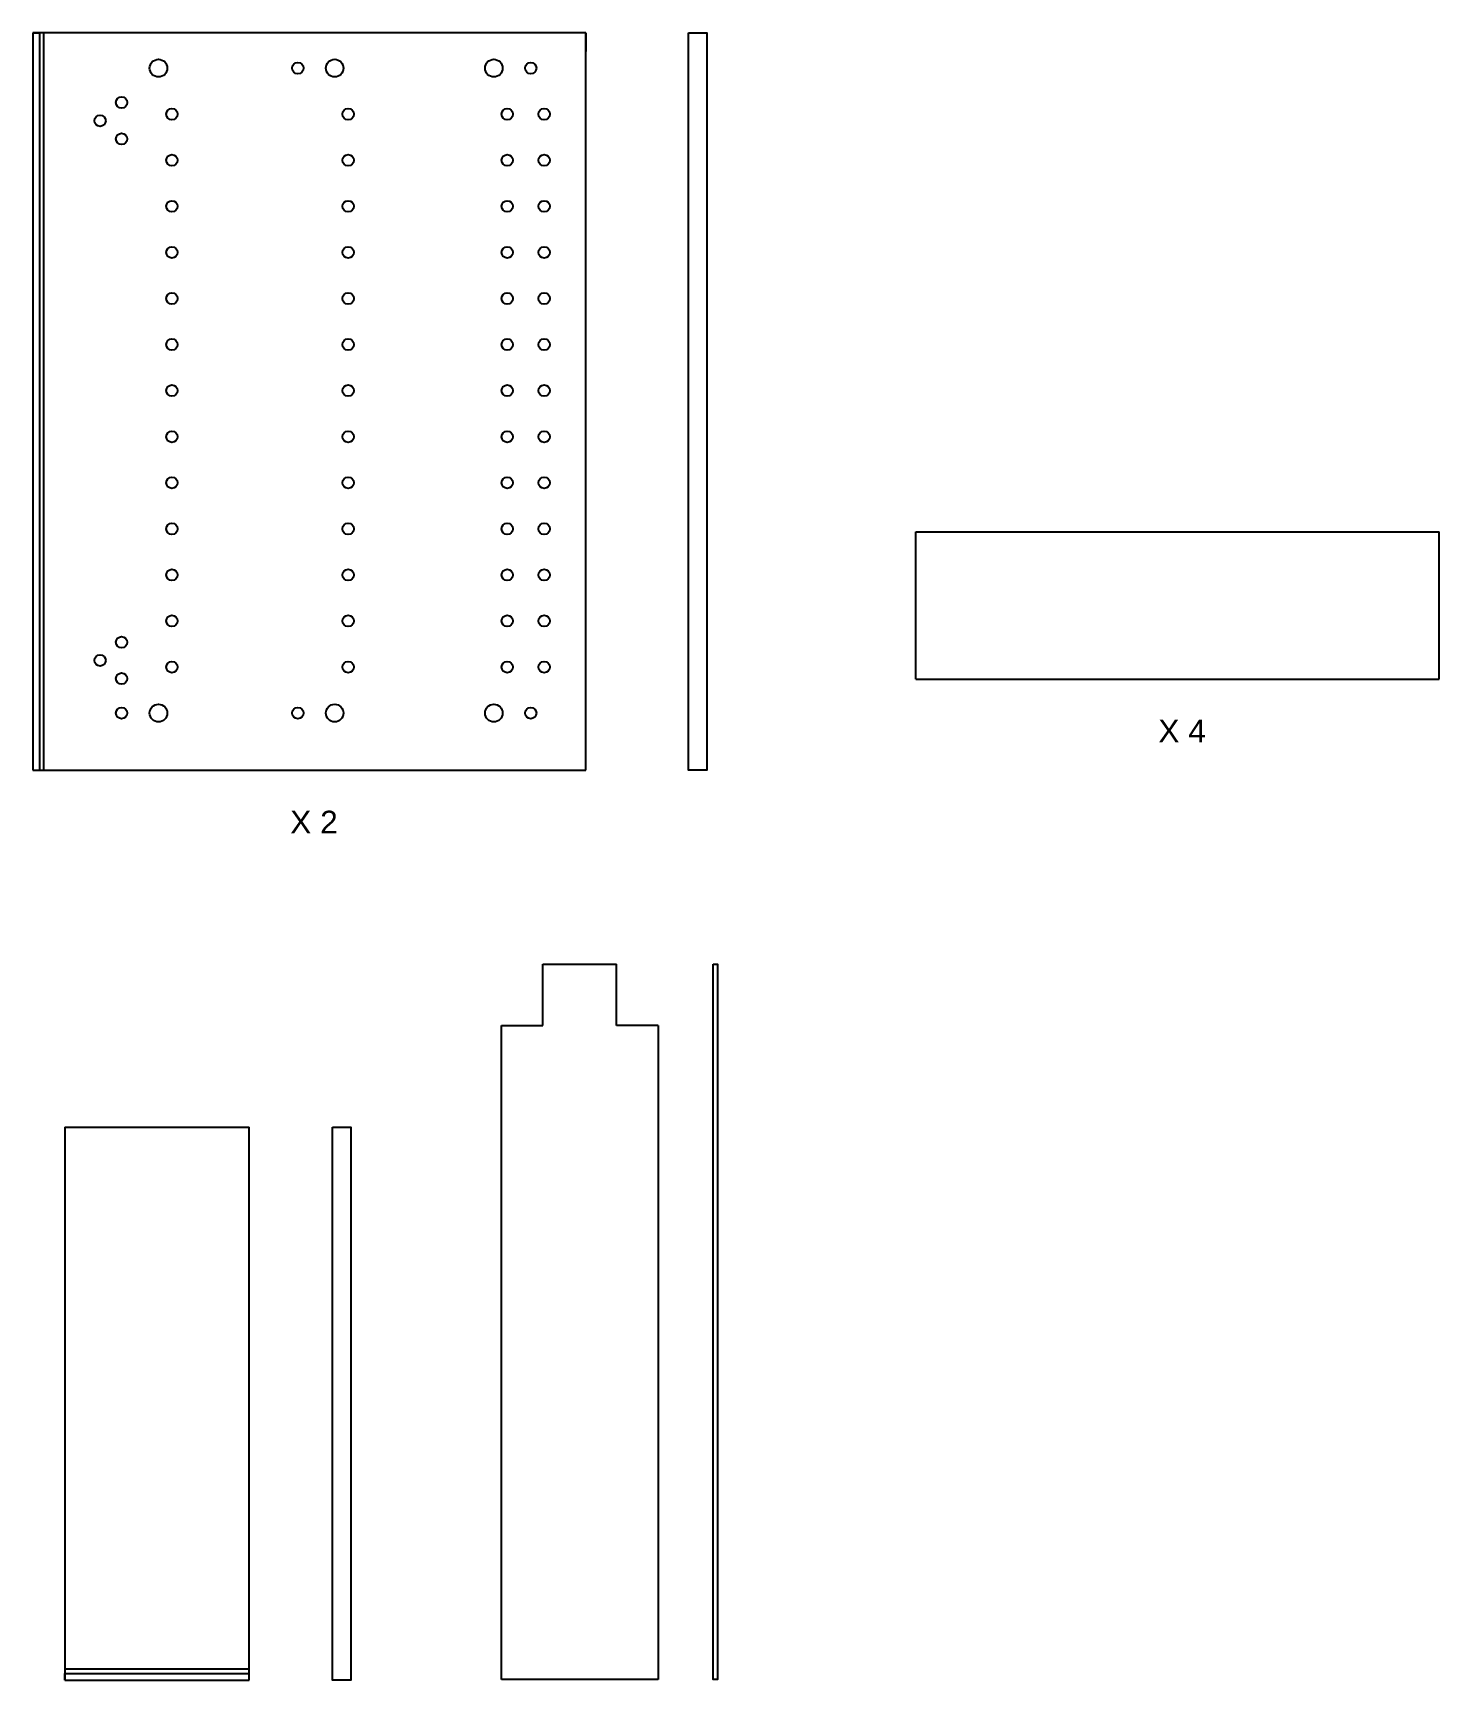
# Model space of a CAD drawing. Header units: millimetres. Extents: x 1623 to 2726, y 1309 to 1515.
# Drawn here: x 2573.4 to 2725.9, y 1336.4 to 1515.2 of the extents above; entities that cross this region are included whole.
import ezdxf

# ---------------------------------------------------------------- set-up
doc = ezdxf.new("R2010")
doc.units = ezdxf.units.MM
doc.layers.add('prospetti', color=2, linetype='Continuous')
doc.layers.add('quote', color=3, linetype='Continuous')
doc.styles.add('underline', font='arial.ttf')

msp = doc.modelspace()

# ---------------------------------------------------------------- linework, layer by layer
at = {"layer": 'prospetti'}
for p, q in [((2633.37, 1515.2), (2573.37, 1515.2)), ((2573.37, 1515.2), (2573.37, 1435.2)), ((2573.37, 1515.2), (2574.07, 1515.2)), ((2574.07, 1515.2), (2574.07, 1435.2)), ((2574.57, 1435.2), (2574.57, 1515.2)), ((2633.37, 1435.2), (2633.37, 1515.2)), ((2633.37, 1515.2), (2633.37, 1513.2)), ((2644.5, 1515.2), (2645, 1515.2)), ((2633.37, 1498.2), (2633.37, 1498.9)), ((2669.18, 1445.06), (2669.18, 1461.06)), ((2669.18, 1461.06), (2725.93, 1461.06)), ((2725.93, 1445.06), (2725.93, 1461.06)), ((2669.18, 1445.06), (2725.93, 1445.06)), ((2573.37, 1435.2), (2633.37, 1435.2)), ((2574.07, 1435.2), (2574.57, 1435.2)), ((2628.7, 1407.49), (2628.7, 1414.13)), ((2628.7, 1414.13), (2636.7, 1414.13)), ((2636.7, 1407.49), (2636.7, 1414.13)), ((2624.2, 1407.49), (2628.7, 1407.49)), ((2624.2, 1336.49), (2624.2, 1407.49)), ((2641.2, 1407.49), (2636.7, 1407.49)), ((2641.2, 1407.49), (2641.2, 1336.49)), ((2576.83, 1396.43), (2576.83, 1336.43)), ((2576.83, 1396.43), (2596.83, 1396.43)), ((2596.83, 1336.43), (2596.83, 1396.43)), ((2596.83, 1337.63), (2576.83, 1337.63)), ((2596.83, 1337.13), (2596.83, 1337.63)), ((2576.83, 1336.43), (2576.83, 1337.13)), ((2576.83, 1337.13), (2596.83, 1337.13)), ((2576.83, 1336.43), (2596.83, 1336.43)), ((2641.2, 1336.49), (2624.2, 1336.49))]:
    msp.add_line(p, q, dxfattribs=at)
for points in [[(2644.5, 1515.2), (2646.5, 1515.2), (2646.5, 1435.2), (2644.5, 1435.2)], [(2647.18, 1414.13), (2647.63, 1414.13), (2647.63, 1336.49), (2647.18, 1336.49)], [(2605.86, 1396.43), (2607.86, 1396.43), (2607.86, 1336.43), (2605.86, 1336.43)]]:
    msp.add_lwpolyline(points, close=True, dxfattribs=at)
for centre, radius in [((2586.99, 1511.38), 0.955), ((2602.11, 1511.38), 0.614), ((2606.11, 1511.38), 0.955), ((2623.38, 1511.38), 0.955), ((2627.38, 1511.38), 0.614), ((2582.99, 1507.65), 0.614), ((2580.66, 1505.67), 0.614), ((2588.45, 1506.38), 0.614), ((2607.57, 1506.38), 0.614), ((2624.84, 1506.38), 0.614), ((2628.84, 1506.38), 0.614), ((2582.99, 1503.69), 0.614), ((2588.45, 1501.38), 0.614), ((2607.57, 1501.38), 0.614), ((2624.84, 1501.38), 0.614), ((2628.84, 1501.38), 0.614), ((2588.45, 1496.38), 0.614), ((2607.57, 1496.38), 0.614), ((2624.84, 1496.38), 0.614), ((2628.84, 1496.38), 0.614), ((2588.45, 1491.38), 0.614), ((2607.57, 1491.38), 0.614), ((2624.84, 1491.38), 0.614), ((2628.84, 1491.38), 0.614), ((2588.45, 1486.38), 0.614), ((2607.57, 1486.38), 0.614), ((2624.84, 1486.38), 0.614), ((2628.84, 1486.38), 0.614), ((2588.45, 1481.38), 0.614), ((2607.57, 1481.38), 0.614), ((2624.84, 1481.38), 0.614), ((2628.84, 1481.38), 0.614), ((2588.45, 1476.38), 0.614), ((2607.57, 1476.38), 0.614), ((2624.84, 1476.38), 0.614), ((2628.84, 1476.38), 0.614), ((2588.45, 1471.38), 0.614), ((2607.57, 1471.38), 0.614), ((2624.84, 1471.38), 0.614), ((2628.84, 1471.38), 0.614), ((2588.45, 1466.38), 0.614), ((2588.45, 1466.38), 0.614), ((2607.57, 1466.38), 0.614), ((2607.57, 1466.38), 0.614), ((2624.84, 1466.38), 0.614), ((2624.84, 1466.38), 0.614), ((2628.84, 1466.38), 0.614), ((2628.84, 1466.38), 0.614), ((2588.45, 1461.38), 0.614), ((2607.57, 1461.38), 0.614), ((2624.84, 1461.38), 0.614), ((2628.84, 1461.38), 0.614), ((2588.45, 1456.38), 0.614), ((2607.57, 1456.38), 0.614), ((2624.84, 1456.38), 0.614), ((2628.84, 1456.38), 0.614), ((2588.45, 1451.38), 0.614), ((2607.57, 1451.38), 0.614), ((2624.84, 1451.38), 0.614), ((2628.84, 1451.38), 0.614), ((2582.99, 1449.07), 0.614), ((2580.66, 1447.1), 0.614), ((2588.45, 1446.38), 0.614), ((2607.57, 1446.38), 0.614), ((2624.84, 1446.38), 0.614), ((2628.84, 1446.38), 0.614), ((2582.99, 1445.12), 0.614), ((2582.99, 1441.38), 0.614), ((2586.99, 1441.38), 0.955), ((2602.11, 1441.38), 0.614), ((2606.11, 1441.38), 0.955), ((2623.38, 1441.38), 0.955), ((2627.38, 1441.38), 0.614)]:
    msp.add_circle(centre, radius, dxfattribs=at)

# ---------------------------------------------------------------- texts
at = {"layer": 'quote', "style": 'underline'}
for s, p in [('X 4', (2695.47, 1438.2)), ('X 2', (2601.28, 1428.32))]:
    msp.add_text(s, height=2.463, dxfattribs=at).set_placement(p)

doc.saveas('drawing.dxf')
